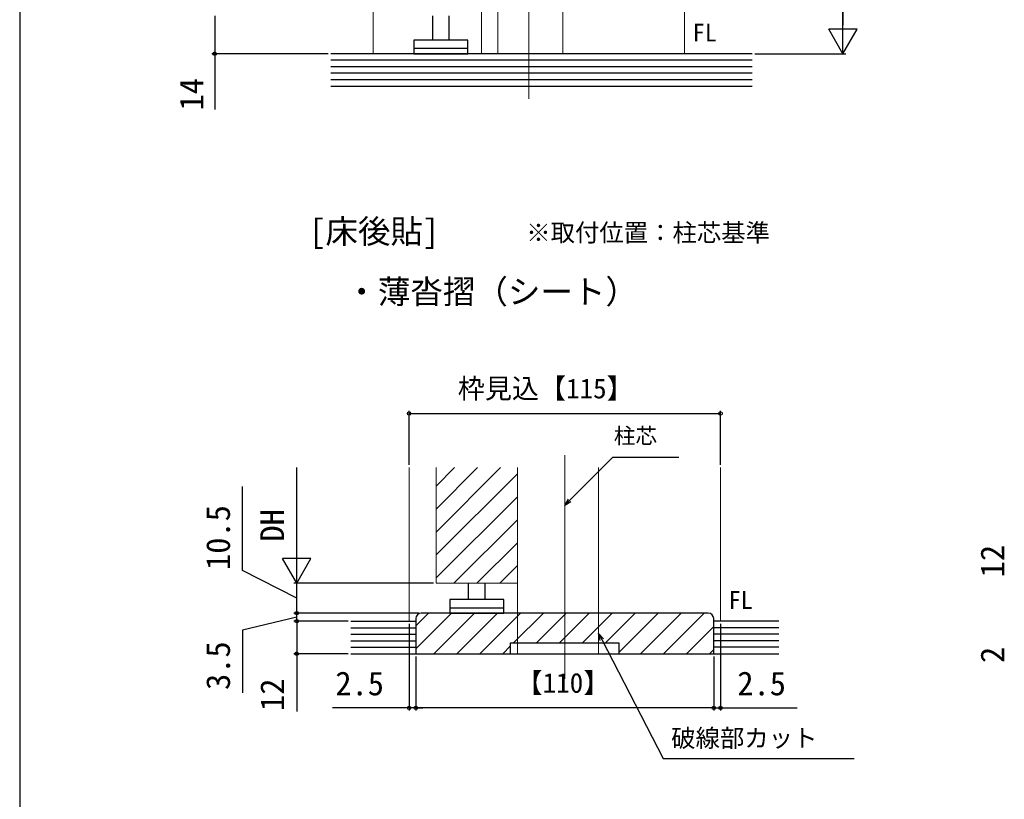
# Model space of a CAD drawing. Units: millimetres, scale not verified. Extents: x -525 to 525, y -783 to 779.
# Drawn here: x -525 to -161.4, y -62.4 to 225.4 of the extents above; entities that cross this region are included whole.
import ezdxf
from ezdxf.enums import TextEntityAlignment as Align

# ---------------------------------------------------------------- set-up
doc = ezdxf.new("R2010")
doc.units = ezdxf.units.MM
doc.header["$LTSCALE"] = 4
for name, color, linetype in [('0-2_USER1', 3, 'Continuous'), ('0-6_YKK_13', 4, 'Continuous'), ('0-8_YKK_D', 6, 'Continuous'), ('0-9_YKK_ZWAK', 7, 'Continuous'), ('0-A_YSS_K', 3, 'Continuous'), ('0-B_YSS_KE', 3, 'Continuous')]:
    doc.layers.add(name, color=color, linetype=linetype)
doc.layers.add('0-5_YKK_12', color=2, linetype='Continuous', lineweight=18)
doc.styles.add('ＭＳ ゴシック', font='')
doc.styles.get('ＭＳ ゴシック').set_extended_font_data('MS Gothic')

msp = doc.modelspace()

# ---------------------------------------------------------------- linework, layer by layer
at = {"layer": '0-5_YKK_12'}
for p, q in [((-337, 196.169), (-337, 541.883)), ((-348.502, 487.883), (-348.502, 212.883)), ((-324.502, 487.883), (-324.502, 212.883)), ((-354.502, 459.083), (-354.502, 212.883)), ((-394.5, 361.383), (-394.5, 212.883)), ((-279.5, 361.383), (-279.5, 212.883)), ((-394.5, 212.883), (-279.5, 212.883)), ((-323.727, 64.62), (-323.727, -17.963)), ((-381.227, 60.057), (-381.227, 3.357)), ((-371.23, 53.264), (-364.438, 60.057)), ((-371.23, 44.779), (-355.953, 60.057)), ((-371.23, 36.294), (-347.468, 60.057)), ((-341.229, 60.057), (-341.228, 6.356)), ((-311.229, 60.057), (-311.228, 6.357)), ((-266.227, 60.057), (-266.227, 3.357)), ((-371.23, 27.809), (-341.23, 57.809)), ((-371.23, 19.323), (-341.23, 49.323)), ((-364.712, 17.357), (-341.23, 40.838)), ((-356.227, 17.357), (-341.23, 32.353)), ((-347.741, 17.357), (-341.23, 23.867)), ((-341.228, 6.363), (-341.228, -8.637)), ((-311.229, 6.363), (-311.229, -8.637))]:
    msp.add_line(p, q, dxfattribs=at)
msp.add_lwpolyline([(-341.23, 60.057), (-341.23, 17.357), (-371.23, 17.357), (-371.23, 60.057)], dxfattribs=at)
at = {"layer": '0-6_YKK_13'}
for p, q in [((-372.503, 217.883), (-372.503, 226.883)), ((-366.503, 226.883), (-366.503, 217.883)), ((-379.503, 217.883), (-379.503, 214.883)), ((-359.503, 217.883), (-379.503, 217.883)), ((-379.503, 214.883), (-379.503, 212.883)), ((-379.503, 214.883), (-359.503, 214.883)), ((-359.503, 214.883), (-359.503, 217.883)), ((-359.503, 212.883), (-359.503, 214.883)), ((-379.503, 212.883), (-359.503, 212.883)), ((-359.23, 11.357), (-359.23, 17.357)), ((-353.23, 17.357), (-353.23, 11.357)), ((-366.23, 11.357), (-366.23, 8.357)), ((-346.23, 11.357), (-366.23, 11.357)), ((-346.23, 8.357), (-346.23, 11.357)), ((-366.23, 8.357), (-366.23, 6.357)), ((-366.23, 8.357), (-346.23, 8.357)), ((-346.23, 6.357), (-346.23, 8.357)), ((-366.23, 6.357), (-346.23, 6.357))]:
    msp.add_line(p, q, dxfattribs=at)
at = {"layer": '0-8_YKK_D'}
for p, q in [((-221.003, 497.383), (-221.003, 223.383)), ((-221.003, 212.883), (-221.003, 231.07)), ((-221.003, 212.883), (-226.253, 221.976)), ((-215.753, 221.976), (-226.253, 221.976)), ((-221.003, 212.883), (-215.753, 221.976)), ((-411.125, 212.883), (-454, 212.883)), ((-253.545, 212.883), (-220.003, 212.883)), ((-381.227, 61.057), (-381.227, 81.057)), ((-381.227, 80.057), (-266.227, 80.057)), ((-266.227, 61.057), (-266.227, 81.057)), ((-422.714, 27.857), (-422.714, 60.057)), ((-422.714, 17.357), (-422.714, 35.543)), ((-422.714, 17.357), (-427.964, 26.45)), ((-417.464, 26.45), (-427.964, 26.45)), ((-422.714, 17.357), (-417.464, 26.45)), ((-372.23, 17.357), (-423.714, 17.357)), ((-408.697, 17.357), (-423.714, 17.357)), ((-422.714, 6.357), (-422.714, 17.357)), ((-422.714, 6.357), (-422.714, 8.907)), ((-377.727, 6.357), (-423.714, 6.357)), ((-377.727, 6.357), (-423.714, 6.357)), ((-422.714, 3.357), (-422.714, 6.357)), ((-422.714, 3.357), (-422.714, 6.357)), ((-403.714, 3.357), (-423.714, 3.357)), ((-403.714, 3.357), (-423.714, 3.357)), ((-422.714, 3.357), (-422.714, 0.807)), ((-381.227, 2.357), (-381.227, -29.643)), ((-266.227, 2.357), (-266.227, -29.643)), ((-403.714, -8.643), (-423.714, -8.643)), ((-378.727, -9.643), (-378.727, -29.643)), ((-378.727, -9.643), (-378.727, -29.643)), ((-268.727, -9.643), (-268.727, -29.643)), ((-268.727, -9.643), (-268.727, -29.643)), ((-381.227, -28.643), (-409.555, -28.643)), ((-378.727, -28.643), (-381.227, -28.643)), ((-378.727, -28.643), (-376.177, -28.643)), ((-268.727, -28.643), (-378.727, -28.643)), ((-268.727, -28.643), (-271.277, -28.643)), ((-268.727, -28.643), (-266.227, -28.643)), ((-266.227, -28.643), (-237.9, -28.643))]:
    msp.add_line(p, q, dxfattribs=at)
for points in [[(-453, 226.883), (-453, 212.883), (-453, 192.265)], [(-323.727, 46.131), (-321.924, 47.934), (-305.963, 63.895), (-281.571, 63.895)], [(-422.714, 11.857), (-442.714, 22.119), (-442.714, 53.119)], [(-321.441, 47.45), (-323.727, 46.131), (-322.407, 48.417)], [(-422.714, 4.857), (-442.714, 0.085), (-442.714, -23.142)], [(-422.714, 3.357), (-422.714, -8.643), (-422.714, -29.93)], [(-310.667, -3.717), (-311.229, -1.137), (-309.453, -3.09)], [(-311.229, -1.137), (-310.06, -3.403), (-287.412, -47.296), (-216.874, -47.296)]]:
    msp.add_lwpolyline(points, dxfattribs=at)
for centre in [(-453, 212.883), (-381.227, 80.057), (-266.227, 80.057), (-422.714, 6.357), (-422.714, 6.357), (-422.714, 3.357), (-422.714, 3.357), (-422.714, -8.643), (-381.227, -28.643), (-378.727, -28.643), (-378.727, -28.643), (-268.727, -28.643), (-268.727, -28.643), (-266.227, -28.643)]:
    msp.add_circle(centre, 0.637, dxfattribs=at)
at = {"layer": '0-9_YKK_ZWAK'}
msp.add_line((-525, 746.7), (-525, -783.3), dxfattribs=at)
at = {"layer": '0-A_YSS_K'}
for p, q in [((-254.545, 212.883), (-410.125, 212.883)), ((-254.545, 210.483), (-410.125, 210.483)), ((-254.545, 208.083), (-410.125, 208.083)), ((-254.545, 205.683), (-410.125, 205.683)), ((-254.545, 203.283), (-410.125, 203.283)), ((-410.125, 200.883), (-254.545, 200.883)), ((-378.727, 1.698), (-374.069, 6.357)), ((-378.727, -6.787), (-365.583, 6.357)), ((-372.098, -8.643), (-357.098, 6.357)), ((-363.613, -8.643), (-348.613, 6.357)), ((-355.128, -8.643), (-340.128, 6.357)), ((-342.642, -4.643), (-331.642, 6.357)), ((-334.157, -4.643), (-323.157, 6.357)), ((-325.672, -4.643), (-314.672, 6.357)), ((-317.186, -4.643), (-306.186, 6.357)), ((-308.701, -4.643), (-297.701, 6.357)), ((-303.727, -8.155), (-289.216, 6.357)), ((-295.731, -8.643), (-280.731, 6.357)), ((-287.245, -8.643), (-272.245, 6.357)), ((-402.713, 3.357), (-378.727, 3.357)), ((-402.713, 0.957), (-378.727, 0.957)), ((-278.76, -8.643), (-268.727, 1.389)), ((-244.741, 3.357), (-268.728, 3.357)), ((-244.741, 0.957), (-268.728, 0.957)), ((-402.713, -1.443), (-378.727, -1.443)), ((-244.741, -1.443), (-268.728, -1.443)), ((-402.713, -3.843), (-378.727, -3.843)), ((-402.713, -6.243), (-378.727, -6.243)), ((-346.642, -8.643), (-343.727, -5.728)), ((-270.275, -8.643), (-268.727, -7.096)), ((-244.741, -3.843), (-268.728, -3.843)), ((-244.741, -6.243), (-268.728, -6.243)), ((-402.713, -8.643), (-244.741, -8.643))]:
    msp.add_line(p, q, dxfattribs=at)
at = {"layer": '0-B_YSS_KE'}
msp.add_line((-270.727, 6.357), (-376.727, 6.357), dxfattribs=at)
msp.add_lwpolyline([(-378.727, 4.357), (-378.727, -8.643), (-368.927, -8.643), (-343.727, -8.643), (-343.727, -4.643), (-303.727, -4.643), (-303.727, -8.643), (-278.527, -8.643), (-268.727, -8.643), (-268.727, 4.357)], dxfattribs=at)
for centre, start, end in [((-376.727, 4.357), 90, 180), ((-270.727, 4.357), 0, 90)]:
    msp.add_arc(centre, 2, start, end, dxfattribs=at)

# ---------------------------------------------------------------- texts
at = {"layer": '0-2_USER1', "style": 'ＭＳ ゴシック'}
for s, height, p in [('FL', 6.598, (-276.523, 215.405)), ('[床後貼]', 8.798, (-418.091, 140.243)), ('※取付位置：柱芯基準', 6.598, (-337.955, 141.533)), ('\u3000・薄沓摺（シート）', 8.798, (-416.727, 117.993)), ('FL', 6.598, (-263.249, 5.878))]:
    msp.add_text(s, height=height, dxfattribs=at).set_placement(p, align=Align.BOTTOM_LEFT)
at = {"layer": '0-8_YKK_D', "style": 'ＭＳ ゴシック'}
for s, p in [('14', (-454.5, 191.924)), ('10.5', (-444.714, 22.278)), ('DH', (-424.714, 32.741)), ('12', (-158.794, 19.569)), ('3.5', (-444.714, -22.029)), ('2', (-158.794, -12.078)), ('12', (-424.714, -29.771))]:
    msp.add_text(s, height=8.798, rotation=90, dxfattribs=at).set_placement(p, align=Align.BOTTOM_LEFT)
for s, height, p in [('枠見込【115】', 7.331, (-363.244, 83.42)), ('柱芯', 5.865, (-305.633, 67.104)), ('2.5', 8.798, (-408.441, -26.643)), ('【110】', 7.331, (-341.881, -25.28)), ('2.5', 8.798, (-260.014, -26.643)), ('破線部カット', 6.598, (-284.425, -45.068))]:
    msp.add_text(s, height=height, dxfattribs=at).set_placement(p, align=Align.BOTTOM_LEFT)

doc.saveas('drawing.dxf')
